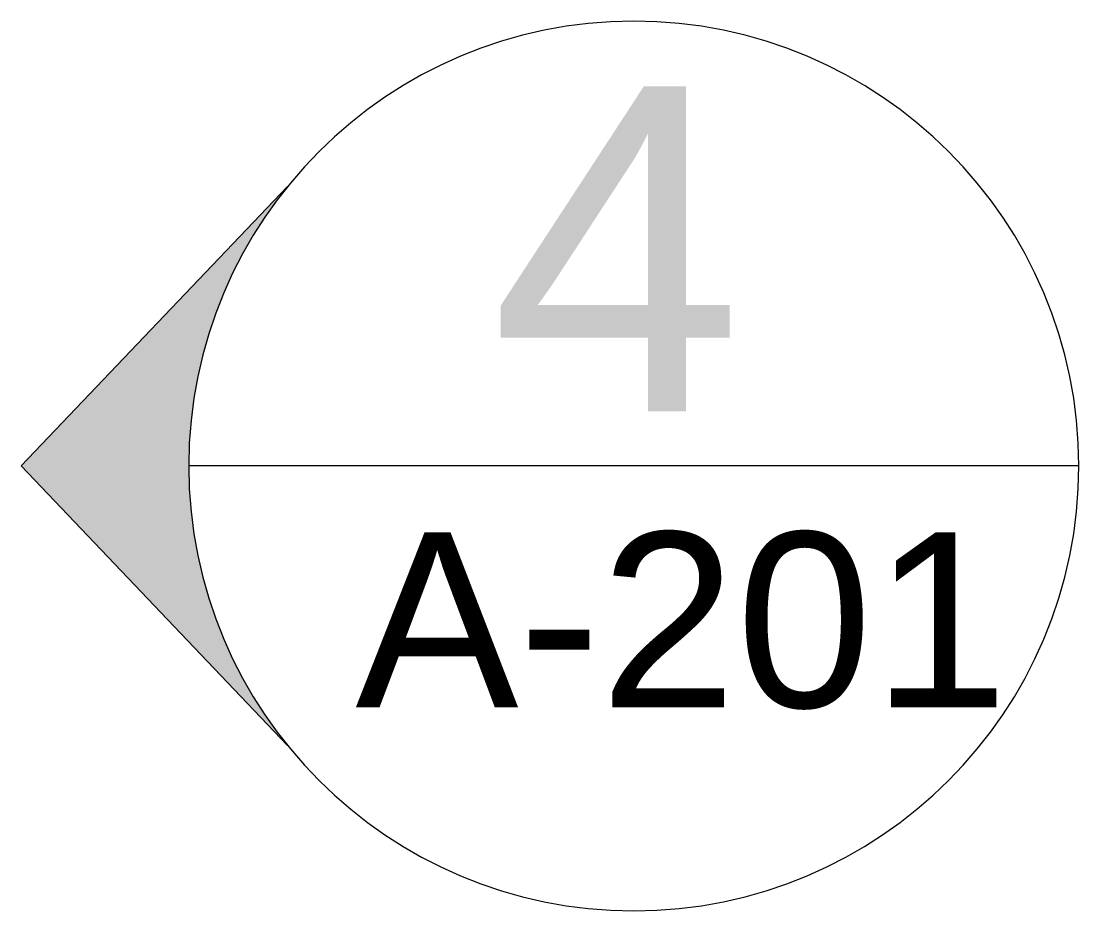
# Model space of a CAD drawing. Header units: centimetres. Extents: x 5667 to 17750, y 274 to 6203.
# Drawn here: x 15784.31 to 15828.16, y 2632.76 to 2669.67 of the extents above; entities that cross this region are included whole.
import ezdxf
from ezdxf.enums import TextEntityAlignment as Align

# ---------------------------------------------------------------- set-up
doc = ezdxf.new("R2010")
doc.units = ezdxf.units.CM
doc.header["$MEASUREMENT"] = 0
doc.layers.get('0').update_dxf_attribs({"lineweight": 18})
doc.layers.add('G-ANNO-DIM', color=3, linetype='Continuous', lineweight=9)
doc.styles.add('ARIAL', font='arial.ttf')

# ---------------------------------------------------------------- blocks, each defined once
blk = doc.blocks.new('wall elev section')
h = blk.add_hatch(color=256)
h.dxf.hatch_style = 1
h.paths.add_polyline_path([(-10.641, -11.17), (0, 0), (-10.641, 11.17, -0.171451), (-6.695, 0, -0.171451)])
for p, q in [((0, 0), (-10.642, 11.171)), ((-42.259, 0), (-6.695, 0)), ((0, 0), (-10.642, -11.171))]:
    blk.add_line(p, q)
blk.add_circle((-24.477, 0), 17.782)
at = {"style": 'ARIAL'}
for tag, height, p in [('A', 13, (-24.23, 8.682)), ('A-301', 7, (-24.604, -6.148))]:
    blk.add_attdef(tag, text='', height=height, dxfattribs=at).set_placement(p, align=Align.MIDDLE_CENTER)

msp = doc.modelspace()

# ---------------------------------------------------------------- block references
at = {"layer": 'G-ANNO-DIM'}
ref = msp.add_blockref('wall elev section', (15784.307, 2651.215), dxfattribs=dict(at, xscale=-1.037771304502293, yscale=1.037771304502293, zscale=1.037771304502293))
ref.add_attrib('A-301', 'A-201', dxfattribs={"layer": '0', "height": 7.2644, "style": 'ARIAL'}).set_placement((15811.703, 2644.834), align=Align.MIDDLE_CENTER)
ref.add_attrib('A', '4', dxfattribs={"layer": '0', "height": 13.491, "style": 'ARIAL'}).set_placement((15809.001, 2660.225), align=Align.MIDDLE_CENTER)

doc.saveas('drawing.dxf')
